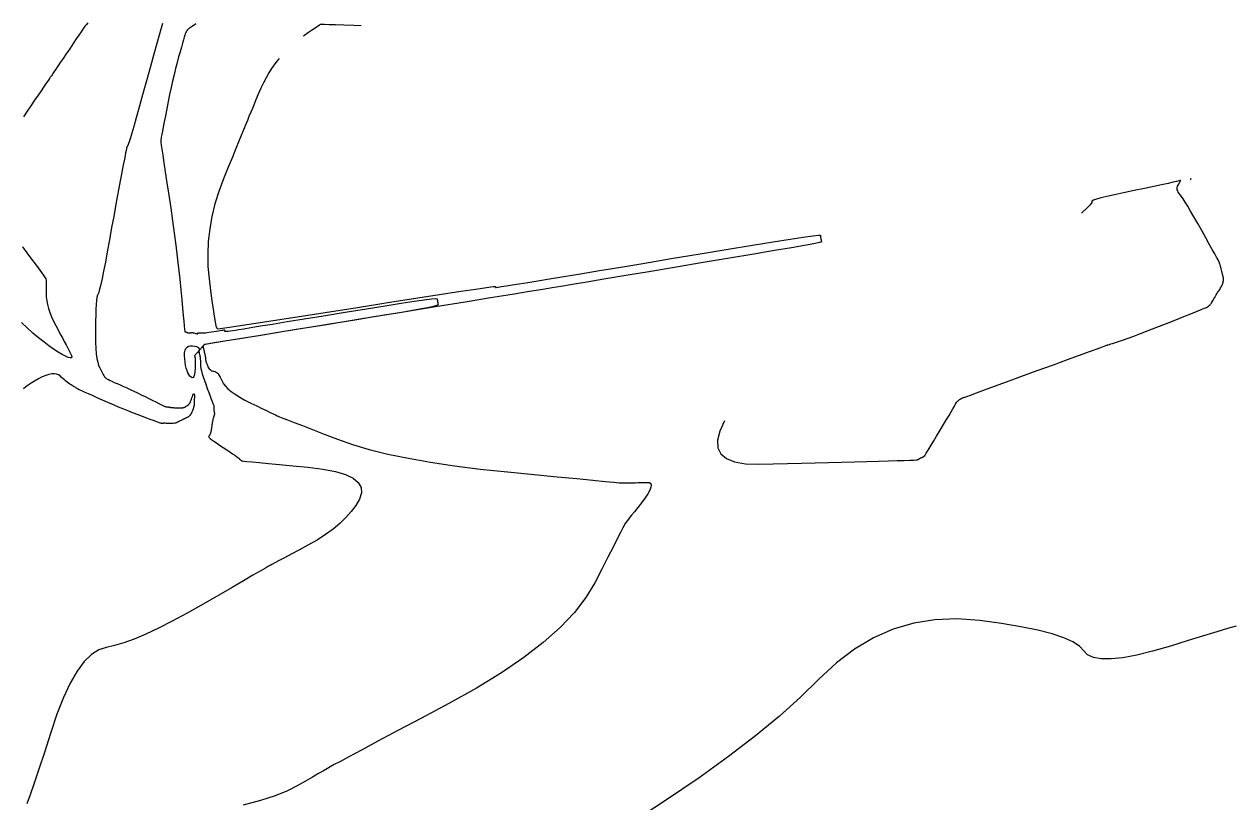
# Model space of a CAD drawing. Header units: metres. Extents: x 729358 to 732680, y 1423022 to 1426117.
# Drawn here: x 730792.7 to 730852.9, y 1425827.6 to 1425866.4 of the extents above; entities that cross this region are included whole.
import ezdxf

# ---------------------------------------------------------------- set-up
doc = ezdxf.new("R2010")
doc.units = ezdxf.units.M
doc.header["$MEASUREMENT"] = 0
doc.layers.add('CONTOUR', color=59, linetype='Continuous')
doc.layers.add('INDEX-CON', color=252, linetype='Continuous')

# ---------------------------------------------------------------- blocks, each defined once
blk = doc.blocks.new('ct 50 rai')
at = {"layer": 'CONTOUR'}
for points in [[(-206.13, 87.395), (-206.202, 87.316), (-206.237, 87.278), (-206.265, 87.245), (-206.313, 87.18), (-206.382, 87.083), (-206.472, 86.954), (-206.583, 86.792), (-206.715, 86.599), (-206.867, 86.373), (-207.04, 86.115), (-207.215, 85.855), (-207.371, 85.623), (-207.508, 85.419), (-207.626, 85.243), (-207.726, 85.095), (-207.808, 84.975), (-207.871, 84.882), (-207.915, 84.818), (-207.948, 84.771), (-207.976, 84.729), (-208, 84.694), (-208.02, 84.666), (-208.035, 84.643), (-208.046, 84.627), (-208.053, 84.617), (-208.056, 84.613), (-208.067, 84.596), (-208.102, 84.545), (-208.159, 84.461), (-208.238, 84.344), (-208.341, 84.194), (-208.466, 84.011), (-208.615, 83.794), (-208.785, 83.545), (-208.969, 83.276), (-209.156, 83.004), (-209.346, 82.727)], [(-209.385, 76.239), (-209.083, 75.831), (-208.826, 75.483), (-208.615, 75.197), (-208.449, 74.971), (-208.33, 74.806), (-208.256, 74.703), (-208.227, 74.66), (-208.222, 74.638), (-208.218, 74.596), (-208.215, 74.533), (-208.212, 74.451), (-208.211, 74.349), (-208.21, 74.227), (-208.211, 74.086), (-208.212, 73.924), (-208.206, 73.749), (-208.184, 73.566), (-208.148, 73.377), (-208.096, 73.181), (-208.028, 72.978), (-207.946, 72.769), (-207.847, 72.552), (-207.734, 72.328), (-207.617, 72.108), (-207.506, 71.901), (-207.403, 71.707), (-207.307, 71.527), (-207.218, 71.361), (-207.136, 71.208), (-207.061, 71.068), (-206.994, 70.942), (-206.948, 70.839), (-206.937, 70.767), (-206.962, 70.727), (-207.023, 70.72), (-207.119, 70.744), (-207.251, 70.8), (-207.418, 70.888), (-207.621, 71.008), (-207.848, 71.154), (-208.086, 71.322), (-208.335, 71.512), (-208.595, 71.723), (-208.867, 71.955), (-209.15, 72.209), (-209.444, 72.484)], [(-200.751, 87.355), (-200.845, 87.293), (-200.925, 87.239), (-200.993, 87.193), (-201.049, 87.154), (-201.091, 87.124), (-201.12, 87.102), (-201.137, 87.088), (-201.147, 87.077), (-201.157, 87.067), (-201.166, 87.057), (-201.175, 87.047), (-201.183, 87.038), (-201.191, 87.028), (-201.199, 87.018), (-201.206, 87.009), (-201.213, 86.999), (-201.221, 86.987), (-201.228, 86.975), (-201.236, 86.96), (-201.244, 86.944), (-201.253, 86.927), (-201.261, 86.909), (-201.27, 86.889), (-201.284, 86.852), (-201.305, 86.783), (-201.336, 86.683), (-201.374, 86.55), (-201.422, 86.386), (-201.477, 86.189), (-201.542, 85.961), (-201.614, 85.701), (-201.691, 85.419), (-201.767, 85.125), (-201.842, 84.82), (-201.917, 84.503), (-201.99, 84.175), (-202.064, 83.835), (-202.136, 83.484), (-202.208, 83.122), (-202.275, 82.775), (-202.333, 82.473), (-202.383, 82.216), (-202.423, 82.003), (-202.455, 81.834), (-202.477, 81.709), (-202.491, 81.629), (-202.496, 81.593), (-202.497, 81.58), (-202.497, 81.567), (-202.498, 81.554), (-202.499, 81.542), (-202.499, 81.53), (-202.5, 81.519), (-202.501, 81.508), (-202.501, 81.498), (-202.496, 81.447), (-202.478, 81.315), (-202.447, 81.103), (-202.404, 80.809), (-202.348, 80.434), (-202.28, 79.978), (-202.199, 79.44), (-202.105, 78.822), (-202.009, 78.172), (-201.918, 77.539), (-201.834, 76.923), (-201.756, 76.325), (-201.685, 75.743), (-201.619, 75.179), (-201.56, 74.632), (-201.508, 74.103), (-201.461, 73.614), (-201.42, 73.19), (-201.386, 72.832), (-201.357, 72.539), (-201.334, 72.311), (-201.317, 72.148), (-201.306, 72.05), (-201.301, 72.017), (-201.299, 72.017), (-201.296, 72.017), (-201.292, 72.017), (-201.288, 72.016), (-201.283, 72.015), (-201.278, 72.014), (-201.272, 72.013), (-201.265, 72.012), (-201.258, 72.011), (-201.251, 72.009), (-201.244, 72.006), (-201.237, 72.003), (-201.229, 72), (-201.222, 71.996), (-201.214, 71.991), (-201.207, 71.986), (-201.198, 71.981), (-201.187, 71.977), (-201.174, 71.973), (-201.158, 71.97), (-201.141, 71.968), (-201.121, 71.966), (-201.099, 71.965), (-201.075, 71.964), (-201.051, 71.964), (-201.031, 71.964), (-201.013, 71.965), (-200.999, 71.967), (-200.989, 71.97), (-200.982, 71.973), (-200.978, 71.976), (-200.977, 71.981), (-200.975, 71.984), (-200.968, 71.986), (-200.955, 71.985), (-200.938, 71.982), (-200.914, 71.977), (-200.886, 71.97), (-200.852, 71.961), (-200.812, 71.949), (-200.773, 71.938), (-200.739, 71.93), (-200.71, 71.924), (-200.687, 71.92), (-200.67, 71.919), (-200.657, 71.921), (-200.651, 71.925), (-200.649, 71.932), (-200.65, 71.94), (-200.651, 71.946), (-200.652, 71.952), (-200.653, 71.957), (-200.654, 71.96), (-200.654, 71.963), (-200.654, 71.964), (-200.654, 71.965), (-200.652, 71.965), (-200.645, 71.965), (-200.634, 71.964), (-200.619, 71.963), (-200.599, 71.962), (-200.575, 71.961), (-200.547, 71.959), (-200.514, 71.957), (-200.473, 71.957), (-200.42, 71.959), (-200.355, 71.964), (-200.279, 71.972), (-200.191, 71.983), (-200.09, 71.996), (-199.978, 72.012), (-199.854, 72.031), (-199.733, 72.05), (-199.627, 72.067), (-199.538, 72.081), (-199.465, 72.092), (-199.408, 72.1), (-199.367, 72.106), (-199.343, 72.11), (-199.335, 72.11), (-199.335, 72.109), (-199.334, 72.106), (-199.333, 72.102), (-199.332, 72.096), (-199.331, 72.089), (-199.33, 72.081), (-199.328, 72.072), (-199.327, 72.061), (-199.314, 72.052), (-199.279, 72.048), (-199.222, 72.049), (-199.143, 72.055), (-199.043, 72.066), (-198.92, 72.082), (-198.775, 72.104), (-198.609, 72.13), (-198.371, 72.169), (-198.012, 72.227), (-197.532, 72.305), (-196.932, 72.403), (-196.211, 72.521), (-195.368, 72.658), (-194.405, 72.815), (-193.322, 72.991), (-192.249, 73.165), (-191.319, 73.313), (-190.531, 73.436), (-189.887, 73.533), (-189.385, 73.604), (-189.026, 73.65), (-188.81, 73.67), (-188.736, 73.664), (-188.734, 73.646), (-188.732, 73.628), (-188.73, 73.61), (-188.728, 73.592), (-188.726, 73.575), (-188.724, 73.557), (-188.722, 73.539), (-188.72, 73.522), (-188.717, 73.504), (-188.715, 73.486), (-188.712, 73.467), (-188.709, 73.448), (-188.706, 73.428), (-188.702, 73.408), (-188.699, 73.387), (-188.695, 73.366), (-188.724, 73.34), (-188.821, 73.306), (-188.985, 73.264), (-189.217, 73.214), (-189.517, 73.156), (-189.884, 73.089), (-190.318, 73.014), (-190.82, 72.931), (-191.379, 72.839), (-191.987, 72.74), (-192.644, 72.633), (-193.348, 72.518), (-194.101, 72.396), (-194.902, 72.265), (-195.751, 72.126), (-196.648, 71.98), (-197.512, 71.839), (-198.261, 71.717), (-198.895, 71.614), (-199.413, 71.529), (-199.816, 71.464), (-200.104, 71.417), (-200.277, 71.388), (-200.335, 71.379), (-200.335, 71.379), (-200.335, 71.379), (-200.335, 71.379), (-200.335, 71.379), (-200.335, 71.379), (-200.335, 71.379), (-200.335, 71.379), (-200.335, 71.379), (-200.338, 71.377), (-200.344, 71.369), (-200.355, 71.357), (-200.37, 71.34), (-200.389, 71.318), (-200.413, 71.292), (-200.44, 71.26), (-200.472, 71.224), (-200.504, 71.187), (-200.532, 71.154), (-200.555, 71.125), (-200.574, 71.1), (-200.588, 71.079), (-200.598, 71.063), (-200.603, 71.05), (-200.604, 71.041), (-200.603, 71.033), (-200.601, 71.021), (-200.597, 71.005), (-200.594, 70.987), (-200.589, 70.964), (-200.583, 70.939), (-200.577, 70.91), (-200.57, 70.877), (-200.563, 70.845), (-200.557, 70.817), (-200.551, 70.793), (-200.547, 70.773), (-200.543, 70.756), (-200.541, 70.744), (-200.539, 70.736), (-200.538, 70.732), (-200.537, 70.725), (-200.536, 70.708), (-200.535, 70.681), (-200.534, 70.643), (-200.532, 70.596), (-200.53, 70.538), (-200.528, 70.471), (-200.526, 70.393), (-200.518, 70.302), (-200.501, 70.194), (-200.473, 70.07), (-200.436, 69.928), (-200.389, 69.77), (-200.332, 69.595), (-200.265, 69.404), (-200.188, 69.195), (-200.112, 68.992), (-200.045, 68.816), (-199.989, 68.666), (-199.944, 68.543), (-199.908, 68.448), (-199.883, 68.379), (-199.868, 68.336), (-199.863, 68.321), (-199.864, 68.318), (-199.864, 68.314), (-199.865, 68.309), (-199.865, 68.302), (-199.866, 68.294), (-199.866, 68.285), (-199.867, 68.274), (-199.868, 68.261), (-199.868, 68.247), (-199.867, 68.23), (-199.866, 68.21), (-199.864, 68.187), (-199.861, 68.161), (-199.857, 68.133), (-199.853, 68.102), (-199.847, 68.068), (-199.842, 68.034), (-199.837, 68.005), (-199.833, 67.981), (-199.83, 67.961), (-199.828, 67.945), (-199.826, 67.934), (-199.825, 67.927), (-199.825, 67.924), (-199.825, 67.921), (-199.828, 67.913), (-199.832, 67.899), (-199.838, 67.879), (-199.845, 67.855), (-199.854, 67.825), (-199.865, 67.79), (-199.877, 67.749), (-199.89, 67.704), (-199.902, 67.657), (-199.914, 67.607), (-199.925, 67.554), (-199.935, 67.499), (-199.945, 67.44), (-199.954, 67.379), (-199.963, 67.316), (-199.971, 67.253), (-199.98, 67.195), (-199.989, 67.142), (-199.997, 67.094), (-200.006, 67.051), (-200.015, 67.013), (-200.024, 66.98), (-200.033, 66.952), (-200.042, 66.927), (-200.052, 66.904), (-200.062, 66.882), (-200.072, 66.863), (-200.083, 66.845), (-200.094, 66.829), (-200.106, 66.815), (-200.118, 66.802), (-200.117, 66.784), (-200.091, 66.751), (-200.039, 66.704), (-199.962, 66.643), (-199.859, 66.567), (-199.731, 66.478), (-199.577, 66.374), (-199.398, 66.256), (-199.217, 66.137), (-199.06, 66.033), (-198.926, 65.944), (-198.815, 65.868), (-198.727, 65.806), (-198.662, 65.759), (-198.62, 65.726), (-198.602, 65.707), (-198.594, 65.695), (-198.586, 65.684), (-198.577, 65.673), (-198.567, 65.663), (-198.557, 65.653), (-198.546, 65.644), (-198.534, 65.635), (-198.521, 65.626), (-198.508, 65.618), (-198.496, 65.611), (-198.484, 65.604), (-198.472, 65.598), (-198.461, 65.594), (-198.451, 65.589), (-198.44, 65.586), (-198.431, 65.583), (-198.371, 65.577), (-198.213, 65.561), (-197.955, 65.536), (-197.598, 65.501), (-197.141, 65.458), (-196.585, 65.405), (-195.93, 65.344), (-195.175, 65.273), (-194.431, 65.182), (-193.809, 65.06), (-193.307, 64.908), (-192.926, 64.725), (-192.666, 64.512), (-192.527, 64.268), (-192.509, 63.994), (-192.612, 63.688), (-192.795, 63.372), (-193.017, 63.064), (-193.279, 62.764), (-193.579, 62.472), (-193.919, 62.189), (-194.298, 61.913), (-194.716, 61.646), (-195.173, 61.387), (-195.621, 61.149), (-196.008, 60.942), (-196.336, 60.767), (-196.605, 60.623), (-196.814, 60.512), (-196.964, 60.432), (-197.054, 60.384), (-197.084, 60.368), (-197.137, 60.338), (-197.292, 60.248), (-197.551, 60.098), (-197.913, 59.888), (-198.377, 59.618), (-198.945, 59.289), (-199.616, 58.899), (-200.39, 58.45), (-201.188, 57.997), (-201.93, 57.597), (-202.617, 57.249), (-203.248, 56.954), (-203.823, 56.712), (-204.343, 56.522), (-204.807, 56.385), (-205.215, 56.301), (-205.592, 56.184), (-205.96, 55.946), (-206.321, 55.589), (-206.673, 55.113), (-207.017, 54.517), (-207.353, 53.801), (-207.681, 52.966), (-208.001, 52.011), (-208.301, 51.059), (-208.568, 50.233), (-208.804, 49.532), (-209.007, 48.957), (-209.178, 48.507)], [(-148.941, 57.36), (-149.369, 57.234), (-149.911, 57.071), (-150.566, 56.871), (-151.335, 56.635), (-152.217, 56.363), (-153.107, 56.104), (-153.896, 55.911), (-154.586, 55.784), (-155.176, 55.721), (-155.666, 55.724), (-156.056, 55.793), (-156.347, 55.926), (-156.538, 56.126), (-156.742, 56.352), (-157.073, 56.568), (-157.531, 56.773), (-158.115, 56.967), (-158.826, 57.151), (-159.663, 57.325), (-160.627, 57.488), (-161.717, 57.64), (-162.852, 57.723), (-163.948, 57.677), (-165.006, 57.504), (-166.026, 57.202), (-167.007, 56.773), (-167.95, 56.215), (-168.854, 55.529), (-169.721, 54.715), (-170.637, 53.816), (-171.693, 52.876), (-172.888, 51.895), (-174.223, 50.872), (-175.697, 49.808), (-177.31, 48.703), (-179.062, 47.556)], [(-174.43, 67.577), (-174.668, 67.059), (-174.777, 66.612), (-174.757, 66.237), (-174.608, 65.933), (-174.33, 65.7), (-173.923, 65.538), (-173.386, 65.447), (-172.721, 65.428), (-171.998, 65.444), (-171.289, 65.46), (-170.595, 65.477), (-169.915, 65.493), (-169.249, 65.509), (-168.598, 65.526), (-167.961, 65.542), (-167.338, 65.559), (-166.76, 65.574), (-166.257, 65.589), (-165.83, 65.601), (-165.478, 65.612), (-165.201, 65.621), (-165, 65.629), (-164.874, 65.635), (-164.823, 65.639), (-164.81, 65.643), (-164.798, 65.648), (-164.786, 65.653), (-164.775, 65.659), (-164.764, 65.666), (-164.754, 65.673), (-164.744, 65.681), (-164.734, 65.69), (-164.725, 65.698), (-164.714, 65.707), (-164.702, 65.714), (-164.689, 65.721), (-164.675, 65.728), (-164.66, 65.734), (-164.644, 65.739), (-164.626, 65.744), (-164.609, 65.748), (-164.592, 65.754), (-164.575, 65.761), (-164.559, 65.769), (-164.544, 65.777), (-164.528, 65.787), (-164.514, 65.798), (-164.5, 65.809), (-164.486, 65.82), (-164.475, 65.831), (-164.465, 65.84), (-164.456, 65.847), (-164.449, 65.854), (-164.444, 65.859), (-164.44, 65.863), (-164.438, 65.866), (-164.436, 65.868), (-164.435, 65.871), (-164.433, 65.874), (-164.432, 65.876), (-164.43, 65.879), (-164.428, 65.883), (-164.427, 65.886), (-164.425, 65.889), (-164.412, 65.911), (-164.377, 65.971), (-164.319, 66.067), (-164.238, 66.201), (-164.135, 66.372), (-164.01, 66.581), (-163.862, 66.826), (-163.692, 67.109), (-163.521, 67.393), (-163.371, 67.642), (-163.244, 67.855), (-163.138, 68.034), (-163.054, 68.178), (-162.992, 68.286), (-162.951, 68.359), (-162.932, 68.397), (-162.924, 68.417), (-162.917, 68.434), (-162.91, 68.449), (-162.905, 68.461), (-162.9, 68.472), (-162.896, 68.48), (-162.893, 68.485), (-162.89, 68.488), (-162.887, 68.491), (-162.881, 68.497), (-162.873, 68.505), (-162.862, 68.514), (-162.85, 68.526), (-162.834, 68.541), (-162.817, 68.557), (-162.797, 68.576), (-162.776, 68.595), (-162.756, 68.613), (-162.736, 68.629), (-162.717, 68.644), (-162.698, 68.657), (-162.68, 68.669), (-162.663, 68.68), (-162.646, 68.689), (-162.628, 68.698), (-162.608, 68.707), (-162.586, 68.716), (-162.563, 68.726), (-162.537, 68.736), (-162.509, 68.746), (-162.48, 68.757), (-162.448, 68.768), (-162.363, 68.799), (-162.174, 68.868), (-161.881, 68.974), (-161.484, 69.119), (-160.982, 69.303), (-160.377, 69.524), (-159.667, 69.783), (-158.853, 70.081), (-158.041, 70.378), (-157.337, 70.636), (-156.741, 70.854), (-156.254, 71.032), (-155.874, 71.171), (-155.603, 71.27), (-155.44, 71.33), (-155.385, 71.35), (-155.384, 71.35), (-155.383, 71.351), (-155.382, 71.351), (-155.382, 71.351), (-155.381, 71.351), (-155.381, 71.352), (-155.381, 71.352), (-155.38, 71.352), (-155.373, 71.354), (-155.35, 71.361), (-155.313, 71.372), (-155.26, 71.388), (-155.192, 71.409), (-155.109, 71.434), (-155.011, 71.464), (-154.898, 71.499), (-154.754, 71.545), (-154.563, 71.612), (-154.324, 71.698), (-154.038, 71.805), (-153.705, 71.931), (-153.324, 72.077), (-152.897, 72.243), (-152.421, 72.43), (-151.953, 72.614), (-151.545, 72.775), (-151.198, 72.913), (-150.912, 73.027), (-150.686, 73.118), (-150.52, 73.186), (-150.416, 73.231), (-150.371, 73.252), (-150.358, 73.261), (-150.347, 73.27), (-150.336, 73.277), (-150.328, 73.284), (-150.321, 73.29), (-150.315, 73.295), (-150.311, 73.299), (-150.308, 73.303), (-150.305, 73.306), (-150.302, 73.31), (-150.297, 73.315), (-150.29, 73.321), (-150.283, 73.328), (-150.274, 73.335), (-150.264, 73.344), (-150.253, 73.353), (-150.24, 73.366), (-150.223, 73.387), (-150.203, 73.414), (-150.18, 73.449), (-150.153, 73.491), (-150.122, 73.54), (-150.089, 73.596), (-150.052, 73.66), (-150.013, 73.726), (-149.976, 73.79), (-149.939, 73.852), (-149.903, 73.911), (-149.867, 73.969), (-149.833, 74.024), (-149.799, 74.078), (-149.766, 74.129), (-149.736, 74.177), (-149.708, 74.222), (-149.684, 74.263), (-149.663, 74.301), (-149.646, 74.334), (-149.631, 74.364), (-149.621, 74.391), (-149.613, 74.414), (-149.607, 74.434), (-149.602, 74.454), (-149.597, 74.474), (-149.593, 74.493), (-149.589, 74.511), (-149.585, 74.529), (-149.582, 74.546), (-149.579, 74.562), (-149.577, 74.579), (-149.576, 74.596), (-149.575, 74.614), (-149.575, 74.633), (-149.577, 74.653), (-149.578, 74.673), (-149.581, 74.695), (-149.584, 74.717), (-149.588, 74.739), (-149.592, 74.758), (-149.595, 74.776), (-149.599, 74.791), (-149.602, 74.804), (-149.605, 74.816), (-149.608, 74.825), (-149.611, 74.832), (-149.615, 74.842), (-149.62, 74.861), (-149.628, 74.889), (-149.638, 74.925), (-149.65, 74.97), (-149.663, 75.024), (-149.679, 75.086), (-149.697, 75.158), (-149.715, 75.229), (-149.731, 75.292), (-149.745, 75.346), (-149.757, 75.392), (-149.767, 75.43), (-149.776, 75.459), (-149.782, 75.479), (-149.787, 75.491), (-149.804, 75.522), (-149.847, 75.6), (-149.917, 75.725), (-150.012, 75.897), (-150.134, 76.116), (-150.283, 76.382), (-150.457, 76.694), (-150.658, 77.054), (-150.862, 77.417), (-151.046, 77.74), (-151.211, 78.024), (-151.356, 78.267), (-151.481, 78.471), (-151.587, 78.635), (-151.672, 78.76), (-151.738, 78.844), (-151.789, 78.908), (-151.829, 78.971), (-151.857, 79.032), (-151.875, 79.091), (-151.882, 79.149), (-151.878, 79.206), (-151.863, 79.261), (-151.837, 79.314), (-151.808, 79.364), (-151.783, 79.407), (-151.761, 79.443), (-151.743, 79.473), (-151.73, 79.496), (-151.72, 79.513), (-151.714, 79.523), (-151.712, 79.526), (-151.712, 79.526), (-151.712, 79.527), (-151.712, 79.528), (-151.713, 79.529), (-151.713, 79.531), (-151.713, 79.533), (-151.714, 79.535), (-151.714, 79.538), (-151.715, 79.541), (-151.715, 79.544), (-151.716, 79.546), (-151.717, 79.549), (-151.718, 79.551), (-151.72, 79.553), (-151.721, 79.554), (-151.723, 79.556), (-151.725, 79.557), (-151.727, 79.557), (-151.731, 79.556), (-151.735, 79.555), (-151.739, 79.552), (-151.745, 79.549), (-151.75, 79.544), (-151.757, 79.539), (-151.799, 79.526), (-151.909, 79.5), (-152.09, 79.46), (-152.339, 79.406), (-152.658, 79.338), (-153.046, 79.256), (-153.503, 79.16), (-154.029, 79.051), (-154.553, 78.94), (-155.003, 78.842), (-155.378, 78.755), (-155.678, 78.68), (-155.904, 78.617), (-156.056, 78.566), (-156.133, 78.527), (-156.136, 78.5), (-156.139, 78.451), (-156.218, 78.346), (-156.372, 78.185), (-156.603, 77.969), (-156.655, 77.922)]]:
    blk.add_lwpolyline(points, dxfattribs=at)
at = {"layer": 'CONTOUR', "flags": 128}
blk.add_lwpolyline([(-151.208, 79.608), (-151.2, 79.615), (-151.195, 79.621), (-151.191, 79.626), (-151.189, 79.629), (-151.189, 79.632), (-151.19, 79.634), (-151.194, 79.635), (-151.199, 79.634), (-151.204, 79.633), (-151.209, 79.632), (-151.213, 79.631), (-151.216, 79.629), (-151.219, 79.627), (-151.22, 79.625), (-151.221, 79.622), (-151.221, 79.619), (-151.22, 79.616), (-151.22, 79.614), (-151.219, 79.611), (-151.219, 79.609), (-151.218, 79.607), (-151.217, 79.606), (-151.217, 79.604), (-151.216, 79.603), (-151.215, 79.603), (-151.215, 79.602), (-151.214, 79.602), (-151.213, 79.603), (-151.212, 79.603), (-151.21, 79.605), (-151.209, 79.606), (-151.208, 79.608)], dxfattribs=at)
at = {"layer": 'INDEX-CON'}
for points in [[(-202.419, 87.37), (-202.487, 87.129), (-202.581, 86.794), (-202.701, 86.366), (-202.846, 85.844), (-203.018, 85.229), (-203.215, 84.52), (-203.413, 83.811), (-203.585, 83.197), (-203.731, 82.675), (-203.851, 82.248), (-203.945, 81.914), (-204.014, 81.673), (-204.057, 81.527), (-204.074, 81.474), (-204.078, 81.467), (-204.083, 81.458), (-204.088, 81.448), (-204.092, 81.436), (-204.097, 81.423), (-204.103, 81.408), (-204.108, 81.391), (-204.113, 81.373), (-204.119, 81.355), (-204.125, 81.337), (-204.132, 81.32), (-204.139, 81.304), (-204.146, 81.289), (-204.153, 81.274), (-204.161, 81.261), (-204.169, 81.248), (-204.177, 81.236), (-204.184, 81.226), (-204.19, 81.217), (-204.195, 81.21), (-204.198, 81.205), (-204.201, 81.2), (-204.202, 81.197), (-204.202, 81.196), (-204.205, 81.179), (-204.214, 81.13), (-204.23, 81.048), (-204.252, 80.934), (-204.28, 80.788), (-204.315, 80.609), (-204.356, 80.398), (-204.404, 80.154), (-204.458, 79.871), (-204.521, 79.542), (-204.591, 79.167), (-204.668, 78.745), (-204.754, 78.278), (-204.847, 77.764), (-204.949, 77.204), (-205.058, 76.598), (-205.165, 76.005), (-205.262, 75.486), (-205.349, 75.039), (-205.425, 74.665), (-205.491, 74.364), (-205.547, 74.136), (-205.592, 73.981), (-205.626, 73.899), (-205.654, 73.833), (-205.679, 73.724), (-205.7, 73.573), (-205.718, 73.379), (-205.733, 73.143), (-205.745, 72.865), (-205.754, 72.544), (-205.759, 72.181), (-205.759, 71.814), (-205.751, 71.482), (-205.736, 71.184), (-205.713, 70.921), (-205.683, 70.693), (-205.645, 70.5), (-205.599, 70.341), (-205.546, 70.217), (-205.493, 70.116), (-205.445, 70.029), (-205.404, 69.953), (-205.37, 69.891), (-205.341, 69.841), (-205.319, 69.804), (-205.304, 69.78), (-205.295, 69.768), (-205.289, 69.762), (-205.282, 69.755), (-205.274, 69.748), (-205.266, 69.74), (-205.257, 69.731), (-205.247, 69.722), (-205.237, 69.712), (-205.226, 69.701), (-205.205, 69.686), (-205.165, 69.663), (-205.106, 69.633), (-205.029, 69.595), (-204.932, 69.55), (-204.817, 69.498), (-204.682, 69.438), (-204.529, 69.37), (-204.364, 69.297), (-204.194, 69.221), (-204.021, 69.141), (-203.843, 69.058), (-203.661, 68.972), (-203.475, 68.882), (-203.285, 68.789), (-203.09, 68.692), (-202.905, 68.6), (-202.743, 68.52), (-202.606, 68.452), (-202.492, 68.396), (-202.401, 68.352), (-202.334, 68.32), (-202.291, 68.3), (-202.272, 68.291), (-202.264, 68.289), (-202.254, 68.287), (-202.243, 68.285), (-202.23, 68.283), (-202.216, 68.282), (-202.2, 68.28), (-202.183, 68.278), (-202.164, 68.277), (-202.146, 68.275), (-202.13, 68.274), (-202.116, 68.272), (-202.105, 68.271), (-202.095, 68.27), (-202.088, 68.269), (-202.083, 68.268), (-202.08, 68.267), (-202.078, 68.267), (-202.073, 68.265), (-202.067, 68.264), (-202.058, 68.262), (-202.048, 68.259), (-202.036, 68.256), (-202.021, 68.253), (-202.005, 68.25), (-201.989, 68.246), (-201.974, 68.243), (-201.96, 68.241), (-201.948, 68.239), (-201.937, 68.238), (-201.927, 68.237), (-201.918, 68.237), (-201.911, 68.238), (-201.902, 68.238), (-201.887, 68.238), (-201.867, 68.238), (-201.842, 68.237), (-201.811, 68.236), (-201.775, 68.234), (-201.734, 68.232), (-201.687, 68.23), (-201.639, 68.227), (-201.595, 68.226), (-201.554, 68.225), (-201.517, 68.226), (-201.483, 68.227), (-201.453, 68.229), (-201.426, 68.232), (-201.403, 68.236), (-201.383, 68.24), (-201.364, 68.244), (-201.348, 68.248), (-201.334, 68.252), (-201.322, 68.256), (-201.311, 68.259), (-201.303, 68.262), (-201.298, 68.266), (-201.292, 68.269), (-201.284, 68.274), (-201.274, 68.281), (-201.262, 68.289), (-201.249, 68.298), (-201.233, 68.309), (-201.215, 68.321), (-201.196, 68.334), (-201.176, 68.348), (-201.158, 68.361), (-201.141, 68.374), (-201.126, 68.386), (-201.113, 68.398), (-201.101, 68.409), (-201.091, 68.42), (-201.082, 68.43), (-201.075, 68.439), (-201.068, 68.447), (-201.062, 68.454), (-201.057, 68.461), (-201.053, 68.466), (-201.049, 68.47), (-201.047, 68.473), (-201.045, 68.476), (-201.043, 68.477), (-201.042, 68.479), (-201.041, 68.481), (-201.04, 68.483), (-201.039, 68.485), (-201.038, 68.487), (-201.037, 68.489), (-201.037, 68.491), (-201.035, 68.497), (-201.029, 68.513), (-201.02, 68.537), (-201.007, 68.571), (-200.992, 68.613), (-200.972, 68.665), (-200.95, 68.725), (-200.924, 68.794), (-200.898, 68.858), (-200.876, 68.902), (-200.858, 68.925), (-200.844, 68.929), (-200.835, 68.912), (-200.829, 68.875), (-200.827, 68.818), (-200.829, 68.74), (-200.833, 68.658), (-200.837, 68.586), (-200.839, 68.525), (-200.842, 68.475), (-200.843, 68.434), (-200.844, 68.405), (-200.844, 68.385), (-200.844, 68.377), (-200.844, 68.372), (-200.844, 68.367), (-200.844, 68.361), (-200.845, 68.353), (-200.847, 68.344), (-200.848, 68.334), (-200.85, 68.322), (-200.853, 68.31), (-200.856, 68.297), (-200.859, 68.284), (-200.862, 68.271), (-200.866, 68.258), (-200.869, 68.245), (-200.872, 68.232), (-200.876, 68.219), (-200.88, 68.206), (-200.884, 68.192), (-200.889, 68.177), (-200.896, 68.16), (-200.903, 68.141), (-200.91, 68.12), (-200.919, 68.098), (-200.929, 68.074), (-200.939, 68.048), (-200.95, 68.022), (-200.96, 67.999), (-200.969, 67.978), (-200.978, 67.96), (-200.987, 67.944), (-200.994, 67.931), (-201.001, 67.92), (-201.008, 67.911), (-201.014, 67.904), (-201.021, 67.896), (-201.027, 67.887), (-201.034, 67.878), (-201.041, 67.869), (-201.048, 67.859), (-201.055, 67.849), (-201.062, 67.838), (-201.071, 67.827), (-201.081, 67.817), (-201.093, 67.806), (-201.107, 67.795), (-201.123, 67.785), (-201.142, 67.775), (-201.162, 67.764), (-201.184, 67.754), (-201.206, 67.744), (-201.226, 67.735), (-201.245, 67.726), (-201.262, 67.717), (-201.277, 67.709), (-201.291, 67.701), (-201.302, 67.694), (-201.312, 67.687), (-201.322, 67.681), (-201.331, 67.676), (-201.339, 67.671), (-201.348, 67.666), (-201.357, 67.663), (-201.365, 67.659), (-201.374, 67.657), (-201.382, 67.655), (-201.393, 67.652), (-201.409, 67.645), (-201.43, 67.635), (-201.456, 67.622), (-201.488, 67.606), (-201.524, 67.586), (-201.566, 67.564), (-201.613, 67.537), (-201.663, 67.512), (-201.715, 67.49), (-201.769, 67.473), (-201.823, 67.459), (-201.88, 67.45), (-201.937, 67.444), (-201.997, 67.443), (-202.057, 67.446), (-202.116, 67.45), (-202.17, 67.453), (-202.218, 67.456), (-202.262, 67.458), (-202.299, 67.459), (-202.332, 67.459), (-202.36, 67.459), (-202.382, 67.457), (-202.4, 67.456), (-202.417, 67.454), (-202.431, 67.453), (-202.442, 67.453), (-202.452, 67.452), (-202.459, 67.452), (-202.464, 67.452), (-202.467, 67.452), (-202.469, 67.453), (-202.472, 67.454), (-202.476, 67.455), (-202.48, 67.456), (-202.485, 67.457), (-202.491, 67.459), (-202.498, 67.46), (-202.505, 67.462), (-202.526, 67.469), (-202.573, 67.486), (-202.647, 67.512), (-202.746, 67.549), (-202.873, 67.595), (-203.025, 67.651), (-203.204, 67.717), (-203.409, 67.793), (-203.631, 67.876), (-203.861, 67.965), (-204.1, 68.06), (-204.346, 68.16), (-204.601, 68.266), (-204.863, 68.377), (-205.134, 68.494), (-205.412, 68.616), (-205.678, 68.734), (-205.909, 68.836), (-206.105, 68.923), (-206.267, 68.995), (-206.395, 69.052), (-206.488, 69.094), (-206.546, 69.12), (-206.57, 69.131), (-206.578, 69.135), (-206.586, 69.139), (-206.596, 69.145), (-206.607, 69.151), (-206.619, 69.158), (-206.632, 69.166), (-206.646, 69.174), (-206.661, 69.184), (-206.68, 69.195), (-206.705, 69.21), (-206.735, 69.229), (-206.771, 69.251), (-206.813, 69.277), (-206.86, 69.306), (-206.913, 69.339), (-206.972, 69.375), (-207.035, 69.415), (-207.099, 69.46), (-207.164, 69.508), (-207.231, 69.561), (-207.299, 69.618), (-207.369, 69.68), (-207.44, 69.746), (-207.512, 69.816), (-207.593, 69.876), (-207.689, 69.914), (-207.801, 69.93), (-207.929, 69.923), (-208.073, 69.893), (-208.232, 69.841), (-208.407, 69.766), (-208.598, 69.669), (-208.786, 69.563), (-208.954, 69.461), (-209.101, 69.364), (-209.229, 69.271), (-209.335, 69.183)], [(-192.524, 87.249), (-192.888, 87.263), (-193.389, 87.282), (-193.8, 87.298), (-194.12, 87.31), (-194.351, 87.317), (-194.493, 87.321), (-194.544, 87.321), (-194.562, 87.312), (-194.603, 87.286), (-194.666, 87.244), (-194.752, 87.186), (-194.861, 87.111), (-194.993, 87.021), (-195.148, 86.915), (-195.326, 86.792), (-195.397, 86.743)], [(-196.613, 85.632), (-196.722, 85.494), (-196.853, 85.318), (-196.984, 85.122), (-197.116, 84.907), (-197.248, 84.671), (-197.381, 84.416), (-197.514, 84.141), (-197.647, 83.847), (-197.781, 83.532), (-197.907, 83.227), (-198.016, 82.961), (-198.11, 82.733), (-198.188, 82.543), (-198.251, 82.393), (-198.297, 82.281), (-198.327, 82.207), (-198.341, 82.172), (-198.363, 82.119), (-198.416, 81.99), (-198.499, 81.785), (-198.614, 81.505), (-198.759, 81.148), (-198.935, 80.717), (-199.142, 80.209), (-199.38, 79.626), (-199.613, 79.005), (-199.805, 78.384), (-199.956, 77.762), (-200.066, 77.141), (-200.135, 76.52), (-200.164, 75.898), (-200.151, 75.276), (-200.097, 74.654), (-200.026, 74.071), (-199.961, 73.565), (-199.9, 73.137), (-199.846, 72.787), (-199.796, 72.514), (-199.753, 72.318), (-199.714, 72.2), (-199.682, 72.16), (-199.546, 72.175), (-199.2, 72.224), (-198.644, 72.307), (-197.877, 72.424), (-196.9, 72.576), (-195.712, 72.76), (-194.313, 72.979), (-192.704, 73.232), (-191.097, 73.485), (-189.704, 73.702), (-188.525, 73.885), (-187.56, 74.032), (-186.809, 74.145), (-186.273, 74.223), (-185.95, 74.266), (-185.841, 74.273), (-185.84, 74.264), (-185.838, 74.256), (-185.837, 74.249), (-185.836, 74.242), (-185.835, 74.236), (-185.834, 74.231), (-185.834, 74.227), (-185.833, 74.224), (-185.8, 74.227), (-185.701, 74.241), (-185.536, 74.266), (-185.306, 74.301), (-185.01, 74.348), (-184.648, 74.407), (-184.22, 74.476), (-183.727, 74.556), (-183.141, 74.652), (-182.433, 74.769), (-181.604, 74.906), (-180.655, 75.064), (-179.584, 75.242), (-178.392, 75.442), (-177.08, 75.661), (-175.646, 75.902), (-174.245, 76.136), (-173.03, 76.336), (-172.002, 76.502), (-171.16, 76.635), (-170.504, 76.734), (-170.035, 76.799), (-169.752, 76.83), (-169.656, 76.827), (-169.653, 76.808), (-169.649, 76.788), (-169.646, 76.767), (-169.642, 76.746), (-169.639, 76.725), (-169.635, 76.703), (-169.631, 76.681), (-169.627, 76.658), (-169.624, 76.636), (-169.62, 76.616), (-169.617, 76.598), (-169.615, 76.581), (-169.613, 76.567), (-169.611, 76.555), (-169.609, 76.544), (-169.608, 76.536), (-169.608, 76.529), (-169.607, 76.521), (-169.606, 76.514), (-169.605, 76.506), (-169.604, 76.499), (-169.603, 76.492), (-169.602, 76.485), (-169.602, 76.477), (-169.694, 76.455), (-169.974, 76.402), (-170.441, 76.318), (-171.096, 76.204), (-171.937, 76.06), (-172.965, 75.885), (-174.181, 75.679), (-175.584, 75.443), (-177.009, 75.204), (-178.293, 74.989), (-179.434, 74.798), (-180.433, 74.631), (-181.29, 74.488), (-182.005, 74.369), (-182.578, 74.274), (-183.008, 74.203), (-183.47, 74.128), (-184.134, 74.02), (-185.002, 73.878), (-186.074, 73.704), (-187.348, 73.496), (-188.826, 73.255), (-190.507, 72.981), (-192.391, 72.674), (-194.253, 72.37), (-195.866, 72.107), (-197.232, 71.885), (-198.349, 71.702), (-199.218, 71.561), (-199.838, 71.459), (-200.211, 71.399), (-200.335, 71.378), (-200.335, 71.378), (-200.335, 71.378), (-200.335, 71.378), (-200.335, 71.378), (-200.335, 71.378), (-200.335, 71.378), (-200.335, 71.378), (-200.335, 71.378), (-200.336, 71.377), (-200.337, 71.376), (-200.34, 71.373), (-200.343, 71.369), (-200.348, 71.364), (-200.353, 71.358), (-200.359, 71.351), (-200.367, 71.342), (-200.374, 71.333), (-200.38, 71.324), (-200.385, 71.315), (-200.388, 71.305), (-200.391, 71.295), (-200.392, 71.285), (-200.392, 71.274), (-200.391, 71.263), (-200.388, 71.25), (-200.385, 71.231), (-200.38, 71.206), (-200.373, 71.175), (-200.366, 71.14), (-200.357, 71.098), (-200.347, 71.051), (-200.335, 70.999), (-200.324, 70.947), (-200.314, 70.901), (-200.305, 70.862), (-200.298, 70.83), (-200.292, 70.804), (-200.288, 70.784), (-200.285, 70.771), (-200.284, 70.764), (-200.283, 70.76), (-200.282, 70.754), (-200.281, 70.745), (-200.28, 70.734), (-200.28, 70.722), (-200.279, 70.707), (-200.278, 70.69), (-200.278, 70.67), (-200.276, 70.647), (-200.27, 70.619), (-200.262, 70.585), (-200.251, 70.545), (-200.237, 70.5), (-200.22, 70.449), (-200.2, 70.393), (-200.178, 70.331), (-200.151, 70.27), (-200.121, 70.217), (-200.086, 70.171), (-200.048, 70.132), (-200.006, 70.101), (-199.959, 70.077), (-199.909, 70.061), (-199.855, 70.052), (-199.799, 70.04), (-199.745, 70.013), (-199.692, 69.972), (-199.64, 69.917), (-199.589, 69.847), (-199.539, 69.763), (-199.491, 69.664), (-199.444, 69.551), (-199.381, 69.429), (-199.285, 69.303), (-199.156, 69.174), (-198.994, 69.04), (-198.799, 68.903), (-198.571, 68.762), (-198.31, 68.617), (-198.016, 68.468), (-197.724, 68.326), (-197.466, 68.201), (-197.243, 68.093), (-197.055, 68.003), (-196.903, 67.93), (-196.785, 67.874), (-196.703, 67.835), (-196.655, 67.813), (-196.583, 67.784), (-196.426, 67.722), (-196.185, 67.628), (-195.859, 67.501), (-195.448, 67.342), (-194.952, 67.15), (-194.372, 66.926), (-193.707, 66.67), (-192.955, 66.405), (-192.116, 66.158), (-191.188, 65.928), (-190.173, 65.715), (-189.069, 65.519), (-187.877, 65.34), (-186.597, 65.178), (-185.229, 65.034), (-183.906, 64.906), (-182.758, 64.795), (-181.787, 64.702), (-180.993, 64.625), (-180.375, 64.565), (-179.933, 64.523), (-179.668, 64.497), (-179.579, 64.489), (-179.578, 64.489), (-179.577, 64.489), (-179.574, 64.489), (-179.571, 64.488), (-179.568, 64.488), (-179.563, 64.488), (-179.558, 64.488), (-179.553, 64.488), (-179.541, 64.488), (-179.519, 64.488), (-179.485, 64.488), (-179.441, 64.489), (-179.385, 64.49), (-179.319, 64.492), (-179.241, 64.493), (-179.153, 64.495), (-179.057, 64.497), (-178.957, 64.5), (-178.853, 64.502), (-178.744, 64.505), (-178.632, 64.508), (-178.515, 64.511), (-178.394, 64.514), (-178.269, 64.517), (-178.162, 64.504), (-178.097, 64.459), (-178.072, 64.381), (-178.088, 64.271), (-178.145, 64.129), (-178.244, 63.954), (-178.383, 63.746), (-178.563, 63.506), (-178.751, 63.266), (-178.915, 63.056), (-179.054, 62.878), (-179.169, 62.73), (-179.26, 62.614), (-179.325, 62.529), (-179.367, 62.475), (-179.384, 62.452), (-179.411, 62.399), (-179.485, 62.256), (-179.604, 62.024), (-179.769, 61.701), (-179.98, 61.288), (-180.237, 60.784), (-180.54, 60.191), (-180.889, 59.508), (-181.327, 58.776), (-181.9, 58.04), (-182.608, 57.297), (-183.45, 56.55), (-184.426, 55.797), (-185.536, 55.038), (-186.781, 54.274), (-188.16, 53.504), (-189.516, 52.78), (-190.692, 52.153), (-191.687, 51.621), (-192.501, 51.187), (-193.136, 50.848), (-193.589, 50.607), (-193.862, 50.461), (-193.955, 50.413), (-193.985, 50.396), (-194.068, 50.349), (-194.205, 50.269), (-194.397, 50.159), (-194.642, 50.017), (-194.942, 49.843), (-195.295, 49.638), (-195.702, 49.402), (-196.196, 49.152), (-196.81, 48.908), (-197.544, 48.668), (-198.398, 48.434)]]:
    blk.add_lwpolyline(points, dxfattribs=at)
at = {"layer": 'INDEX-CON', "flags": 128}
blk.add_lwpolyline([(-200.792, 70.697), (-200.787, 70.431), (-200.791, 70.207), (-200.804, 70.026), (-200.825, 69.886), (-200.854, 69.789), (-200.892, 69.734), (-200.939, 69.721), (-200.994, 69.751), (-201.052, 69.809), (-201.104, 69.883), (-201.151, 69.974), (-201.193, 70.08), (-201.23, 70.203), (-201.263, 70.342), (-201.29, 70.496), (-201.312, 70.667), (-201.324, 70.834), (-201.318, 70.976), (-201.294, 71.094), (-201.254, 71.188), (-201.196, 71.257), (-201.121, 71.302), (-201.028, 71.323), (-200.918, 71.32), (-200.81, 71.302), (-200.723, 71.279), (-200.656, 71.251), (-200.61, 71.219), (-200.585, 71.182), (-200.58, 71.14), (-200.596, 71.094), (-200.632, 71.043), (-200.676, 70.993), (-200.714, 70.949), (-200.746, 70.911), (-200.772, 70.88), (-200.793, 70.855), (-200.807, 70.837), (-200.815, 70.825), (-200.818, 70.819), (-200.817, 70.815), (-200.816, 70.811), (-200.815, 70.805), (-200.814, 70.798), (-200.812, 70.789), (-200.81, 70.779), (-200.807, 70.768), (-200.805, 70.756), (-200.802, 70.743), (-200.8, 70.732), (-200.797, 70.723), (-200.796, 70.715), (-200.794, 70.708), (-200.793, 70.703), (-200.792, 70.699), (-200.792, 70.697)], dxfattribs=at)

msp = doc.modelspace()

# ---------------------------------------------------------------- block references
msp.add_blockref('ct 50 rai', (731002.018, 1425779.034, 78))

doc.saveas('drawing.dxf')
